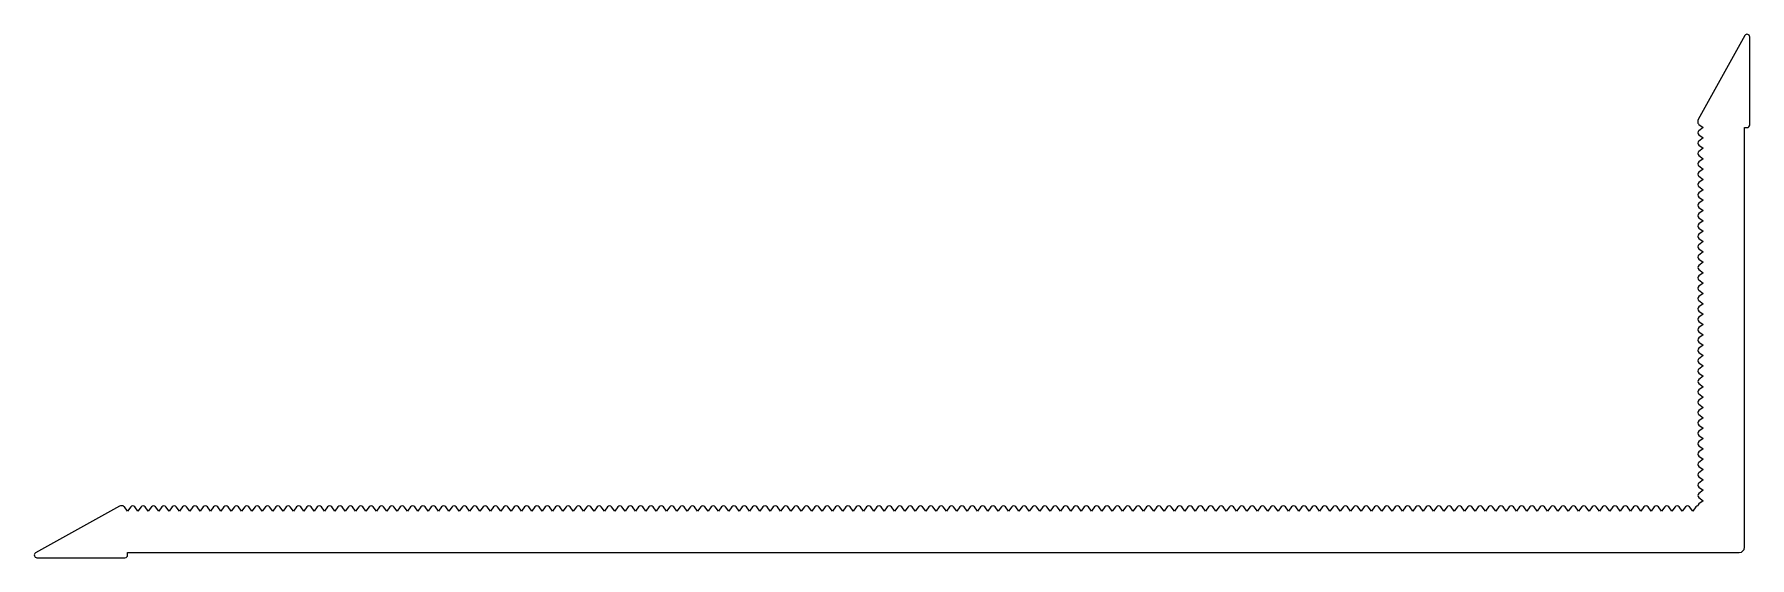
# Model space of a CAD drawing. Extents: x 3187 to 3352, y 1144 to 1194.
import ezdxf

# ---------------------------------------------------------------- set-up
doc = ezdxf.new("R2010")
doc.units = 0
doc.layers.get('0').update_dxf_attribs({"linetype": 'CONTINUOUS'})

msp = doc.modelspace()

# ---------------------------------------------------------------- linework, layer by layer
for p, q in [((3351.59, 1194.04), (3347.09, 1185.94)), ((3352.06, 1185.42), (3352.06, 1193.92)), ((3347.16, 1185.47), (3347.56, 1185.17)), ((3347.56, 1185.17), (3347.16, 1184.87)), ((3351.56, 1185.17), (3351.81, 1185.17)), ((3351.56, 1144.67), (3351.56, 1185.17)), ((3347.16, 1184.47), (3347.56, 1184.17)), ((3347.56, 1184.17), (3347.16, 1183.87)), ((3347.16, 1183.47), (3347.56, 1183.17)), ((3347.56, 1183.17), (3347.16, 1182.87)), ((3347.16, 1182.47), (3347.56, 1182.17)), ((3347.56, 1182.17), (3347.16, 1181.87)), ((3347.16, 1181.47), (3347.56, 1181.17)), ((3347.56, 1181.17), (3347.16, 1180.87)), ((3347.16, 1180.47), (3347.56, 1180.17)), ((3347.56, 1180.17), (3347.16, 1179.87)), ((3347.16, 1179.47), (3347.56, 1179.17)), ((3347.56, 1179.17), (3347.16, 1178.87)), ((3347.16, 1178.47), (3347.56, 1178.17)), ((3347.56, 1178.17), (3347.16, 1177.87)), ((3347.16, 1177.47), (3347.56, 1177.17)), ((3347.56, 1177.17), (3347.16, 1176.87)), ((3347.16, 1176.47), (3347.56, 1176.17)), ((3347.56, 1176.17), (3347.16, 1175.87)), ((3347.16, 1175.47), (3347.56, 1175.17)), ((3347.56, 1175.17), (3347.16, 1174.87)), ((3347.16, 1174.47), (3347.56, 1174.17)), ((3347.56, 1174.17), (3347.16, 1173.87)), ((3347.16, 1173.47), (3347.56, 1173.17)), ((3347.56, 1173.17), (3347.16, 1172.87)), ((3347.16, 1172.47), (3347.56, 1172.17)), ((3347.56, 1172.17), (3347.16, 1171.87)), ((3347.16, 1171.47), (3347.56, 1171.17)), ((3347.56, 1171.17), (3347.16, 1170.87)), ((3347.16, 1170.47), (3347.56, 1170.17)), ((3347.56, 1170.17), (3347.16, 1169.87)), ((3347.16, 1169.47), (3347.56, 1169.17)), ((3347.56, 1169.17), (3347.16, 1168.87)), ((3347.16, 1168.47), (3347.56, 1168.17)), ((3347.56, 1168.17), (3347.16, 1167.87)), ((3347.16, 1167.47), (3347.56, 1167.17)), ((3347.56, 1167.17), (3347.16, 1166.87)), ((3347.16, 1166.47), (3347.56, 1166.17)), ((3347.56, 1166.17), (3347.16, 1165.87)), ((3347.16, 1165.47), (3347.56, 1165.17)), ((3347.56, 1165.17), (3347.16, 1164.87)), ((3347.16, 1164.47), (3347.56, 1164.17)), ((3347.56, 1164.17), (3347.16, 1163.87)), ((3347.16, 1163.47), (3347.56, 1163.17)), ((3347.56, 1163.17), (3347.16, 1162.87)), ((3347.16, 1162.47), (3347.56, 1162.17)), ((3347.56, 1162.17), (3347.16, 1161.87)), ((3347.16, 1161.47), (3347.56, 1161.17)), ((3347.56, 1161.17), (3347.16, 1160.87)), ((3347.16, 1160.47), (3347.56, 1160.17)), ((3347.56, 1160.17), (3347.16, 1159.87)), ((3347.16, 1159.47), (3347.56, 1159.17)), ((3347.56, 1159.17), (3347.16, 1158.87)), ((3347.16, 1158.47), (3347.56, 1158.17)), ((3347.56, 1158.17), (3347.16, 1157.87)), ((3347.16, 1157.47), (3347.56, 1157.17)), ((3347.56, 1157.17), (3347.16, 1156.87)), ((3347.16, 1156.47), (3347.56, 1156.17)), ((3347.56, 1156.17), (3347.16, 1155.87)), ((3347.16, 1155.47), (3347.56, 1155.17)), ((3347.56, 1155.17), (3347.16, 1154.87)), ((3347.16, 1154.47), (3347.56, 1154.17)), ((3347.56, 1154.17), (3347.16, 1153.87)), ((3347.16, 1153.47), (3347.56, 1153.17)), ((3347.56, 1153.17), (3347.16, 1152.87)), ((3347.16, 1152.47), (3347.56, 1152.17)), ((3347.56, 1152.17), (3347.16, 1151.87)), ((3347.16, 1151.47), (3347.56, 1151.17)), ((3347.56, 1151.17), (3347.16, 1150.87)), ((3347.16, 1150.47), (3347.56, 1150.17)), ((3194.79, 1148.64), (3186.69, 1144.14)), ((3347.56, 1150.17), (3347.16, 1149.87)), ((3347.16, 1149.47), (3347.56, 1149.17)), ((3347.56, 1149.17), (3347.16, 1148.87)), ((3195.56, 1148.17), (3195.26, 1148.57)), ((3195.86, 1148.57), (3195.56, 1148.17)), ((3196.56, 1148.17), (3196.26, 1148.57)), ((3196.86, 1148.57), (3196.56, 1148.17)), ((3197.56, 1148.17), (3197.26, 1148.57)), ((3197.86, 1148.57), (3197.56, 1148.17)), ((3198.56, 1148.17), (3198.26, 1148.57)), ((3198.86, 1148.57), (3198.56, 1148.17)), ((3199.56, 1148.17), (3199.26, 1148.57)), ((3199.86, 1148.57), (3199.56, 1148.17)), ((3200.56, 1148.17), (3200.26, 1148.57)), ((3200.86, 1148.57), (3200.56, 1148.17)), ((3201.56, 1148.17), (3201.26, 1148.57)), ((3201.86, 1148.57), (3201.56, 1148.17)), ((3202.56, 1148.17), (3202.26, 1148.57)), ((3202.86, 1148.57), (3202.56, 1148.17)), ((3203.56, 1148.17), (3203.26, 1148.57)), ((3203.86, 1148.57), (3203.56, 1148.17)), ((3204.56, 1148.17), (3204.26, 1148.57)), ((3204.86, 1148.57), (3204.56, 1148.17)), ((3205.56, 1148.17), (3205.26, 1148.57)), ((3205.86, 1148.57), (3205.56, 1148.17)), ((3206.56, 1148.17), (3206.26, 1148.57)), ((3206.86, 1148.57), (3206.56, 1148.17)), ((3207.56, 1148.17), (3207.26, 1148.57)), ((3207.86, 1148.57), (3207.56, 1148.17)), ((3208.56, 1148.17), (3208.26, 1148.57)), ((3208.86, 1148.57), (3208.56, 1148.17)), ((3209.56, 1148.17), (3209.26, 1148.57)), ((3209.86, 1148.57), (3209.56, 1148.17)), ((3210.56, 1148.17), (3210.26, 1148.57)), ((3210.86, 1148.57), (3210.56, 1148.17)), ((3211.56, 1148.17), (3211.26, 1148.57)), ((3211.86, 1148.57), (3211.56, 1148.17)), ((3212.56, 1148.17), (3212.26, 1148.57)), ((3212.86, 1148.57), (3212.56, 1148.17)), ((3213.56, 1148.17), (3213.26, 1148.57)), ((3213.86, 1148.57), (3213.56, 1148.17)), ((3214.56, 1148.17), (3214.26, 1148.57)), ((3214.86, 1148.57), (3214.56, 1148.17)), ((3215.56, 1148.17), (3215.26, 1148.57)), ((3215.86, 1148.57), (3215.56, 1148.17)), ((3216.56, 1148.17), (3216.26, 1148.57)), ((3216.86, 1148.57), (3216.56, 1148.17)), ((3217.56, 1148.17), (3217.26, 1148.57)), ((3217.86, 1148.57), (3217.56, 1148.17)), ((3218.56, 1148.17), (3218.26, 1148.57)), ((3218.86, 1148.57), (3218.56, 1148.17)), ((3219.56, 1148.17), (3219.26, 1148.57)), ((3219.86, 1148.57), (3219.56, 1148.17)), ((3220.56, 1148.17), (3220.26, 1148.57)), ((3220.86, 1148.57), (3220.56, 1148.17)), ((3221.56, 1148.17), (3221.26, 1148.57)), ((3221.86, 1148.57), (3221.56, 1148.17)), ((3222.56, 1148.17), (3222.26, 1148.57)), ((3222.86, 1148.57), (3222.56, 1148.17)), ((3223.56, 1148.17), (3223.26, 1148.57)), ((3223.86, 1148.57), (3223.56, 1148.17)), ((3224.56, 1148.17), (3224.26, 1148.57)), ((3224.86, 1148.57), (3224.56, 1148.17)), ((3225.56, 1148.17), (3225.26, 1148.57)), ((3225.86, 1148.57), (3225.56, 1148.17)), ((3226.56, 1148.17), (3226.26, 1148.57)), ((3226.86, 1148.57), (3226.56, 1148.17)), ((3227.56, 1148.17), (3227.26, 1148.57)), ((3227.86, 1148.57), (3227.56, 1148.17)), ((3228.56, 1148.17), (3228.26, 1148.57)), ((3228.86, 1148.57), (3228.56, 1148.17)), ((3229.56, 1148.17), (3229.26, 1148.57)), ((3229.86, 1148.57), (3229.56, 1148.17)), ((3230.56, 1148.17), (3230.26, 1148.57)), ((3230.86, 1148.57), (3230.56, 1148.17)), ((3231.56, 1148.17), (3231.26, 1148.57)), ((3231.86, 1148.57), (3231.56, 1148.17)), ((3232.56, 1148.17), (3232.26, 1148.57)), ((3232.86, 1148.57), (3232.56, 1148.17)), ((3233.56, 1148.17), (3233.26, 1148.57)), ((3233.86, 1148.57), (3233.56, 1148.17)), ((3234.56, 1148.17), (3234.26, 1148.57)), ((3234.86, 1148.57), (3234.56, 1148.17)), ((3235.56, 1148.17), (3235.26, 1148.57)), ((3235.86, 1148.57), (3235.56, 1148.17)), ((3236.56, 1148.17), (3236.26, 1148.57)), ((3236.86, 1148.57), (3236.56, 1148.17)), ((3237.56, 1148.17), (3237.26, 1148.57)), ((3237.86, 1148.57), (3237.56, 1148.17)), ((3238.56, 1148.17), (3238.26, 1148.57)), ((3238.86, 1148.57), (3238.56, 1148.17)), ((3239.56, 1148.17), (3239.26, 1148.57)), ((3239.86, 1148.57), (3239.56, 1148.17)), ((3240.56, 1148.17), (3240.26, 1148.57)), ((3240.86, 1148.57), (3240.56, 1148.17)), ((3241.56, 1148.17), (3241.26, 1148.57)), ((3241.86, 1148.57), (3241.56, 1148.17)), ((3242.56, 1148.17), (3242.26, 1148.57)), ((3242.86, 1148.57), (3242.56, 1148.17)), ((3243.56, 1148.17), (3243.26, 1148.57)), ((3243.86, 1148.57), (3243.56, 1148.17)), ((3244.56, 1148.17), (3244.26, 1148.57)), ((3244.86, 1148.57), (3244.56, 1148.17)), ((3245.56, 1148.17), (3245.26, 1148.57)), ((3245.86, 1148.57), (3245.56, 1148.17)), ((3246.56, 1148.17), (3246.26, 1148.57)), ((3246.86, 1148.57), (3246.56, 1148.17)), ((3247.56, 1148.17), (3247.26, 1148.57)), ((3247.86, 1148.57), (3247.56, 1148.17)), ((3248.56, 1148.17), (3248.26, 1148.57)), ((3248.86, 1148.57), (3248.56, 1148.17)), ((3249.56, 1148.17), (3249.26, 1148.57)), ((3249.86, 1148.57), (3249.56, 1148.17)), ((3250.56, 1148.17), (3250.26, 1148.57)), ((3250.86, 1148.57), (3250.56, 1148.17)), ((3251.56, 1148.17), (3251.26, 1148.57)), ((3251.86, 1148.57), (3251.56, 1148.17)), ((3252.56, 1148.17), (3252.26, 1148.57)), ((3252.86, 1148.57), (3252.56, 1148.17)), ((3253.56, 1148.17), (3253.26, 1148.57)), ((3253.86, 1148.57), (3253.56, 1148.17)), ((3254.56, 1148.17), (3254.26, 1148.57)), ((3254.86, 1148.57), (3254.56, 1148.17)), ((3255.56, 1148.17), (3255.26, 1148.57)), ((3255.86, 1148.57), (3255.56, 1148.17)), ((3256.56, 1148.17), (3256.26, 1148.57)), ((3256.86, 1148.57), (3256.56, 1148.17)), ((3257.56, 1148.17), (3257.26, 1148.57)), ((3257.86, 1148.57), (3257.56, 1148.17)), ((3258.56, 1148.17), (3258.26, 1148.57)), ((3258.86, 1148.57), (3258.56, 1148.17)), ((3259.56, 1148.17), (3259.26, 1148.57)), ((3259.86, 1148.57), (3259.56, 1148.17)), ((3260.56, 1148.17), (3260.26, 1148.57)), ((3260.86, 1148.57), (3260.56, 1148.17)), ((3261.56, 1148.17), (3261.26, 1148.57)), ((3261.86, 1148.57), (3261.56, 1148.17)), ((3262.56, 1148.17), (3262.26, 1148.57)), ((3262.86, 1148.57), (3262.56, 1148.17)), ((3263.56, 1148.17), (3263.26, 1148.57)), ((3263.86, 1148.57), (3263.56, 1148.17)), ((3264.56, 1148.17), (3264.26, 1148.57)), ((3264.86, 1148.57), (3264.56, 1148.17)), ((3265.56, 1148.17), (3265.26, 1148.57)), ((3265.86, 1148.57), (3265.56, 1148.17)), ((3266.56, 1148.17), (3266.26, 1148.57)), ((3266.86, 1148.57), (3266.56, 1148.17)), ((3267.56, 1148.17), (3267.26, 1148.57)), ((3267.86, 1148.57), (3267.56, 1148.17)), ((3268.56, 1148.17), (3268.26, 1148.57)), ((3268.86, 1148.57), (3268.56, 1148.17)), ((3269.56, 1148.17), (3269.26, 1148.57)), ((3269.86, 1148.57), (3269.56, 1148.17)), ((3270.56, 1148.17), (3270.26, 1148.57)), ((3270.86, 1148.57), (3270.56, 1148.17)), ((3271.56, 1148.17), (3271.26, 1148.57)), ((3271.86, 1148.57), (3271.56, 1148.17)), ((3272.56, 1148.17), (3272.26, 1148.57)), ((3272.86, 1148.57), (3272.56, 1148.17)), ((3273.56, 1148.17), (3273.26, 1148.57)), ((3273.86, 1148.57), (3273.56, 1148.17)), ((3274.56, 1148.17), (3274.26, 1148.57)), ((3274.86, 1148.57), (3274.56, 1148.17)), ((3275.56, 1148.17), (3275.26, 1148.57)), ((3275.86, 1148.57), (3275.56, 1148.17)), ((3276.56, 1148.17), (3276.26, 1148.57)), ((3276.86, 1148.57), (3276.56, 1148.17)), ((3277.56, 1148.17), (3277.26, 1148.57)), ((3277.86, 1148.57), (3277.56, 1148.17)), ((3278.56, 1148.17), (3278.26, 1148.57)), ((3278.86, 1148.57), (3278.56, 1148.17)), ((3279.56, 1148.17), (3279.26, 1148.57)), ((3279.86, 1148.57), (3279.56, 1148.17)), ((3280.56, 1148.17), (3280.26, 1148.57)), ((3280.86, 1148.57), (3280.56, 1148.17)), ((3281.56, 1148.17), (3281.26, 1148.57)), ((3281.86, 1148.57), (3281.56, 1148.17)), ((3282.56, 1148.17), (3282.26, 1148.57)), ((3282.86, 1148.57), (3282.56, 1148.17)), ((3283.56, 1148.17), (3283.26, 1148.57)), ((3283.86, 1148.57), (3283.56, 1148.17)), ((3284.56, 1148.17), (3284.26, 1148.57)), ((3284.86, 1148.57), (3284.56, 1148.17)), ((3285.56, 1148.17), (3285.26, 1148.57)), ((3285.86, 1148.57), (3285.56, 1148.17)), ((3286.56, 1148.17), (3286.26, 1148.57)), ((3286.86, 1148.57), (3286.56, 1148.17)), ((3287.56, 1148.17), (3287.26, 1148.57)), ((3287.86, 1148.57), (3287.56, 1148.17)), ((3288.56, 1148.17), (3288.26, 1148.57)), ((3288.86, 1148.57), (3288.56, 1148.17)), ((3289.56, 1148.17), (3289.26, 1148.57)), ((3289.86, 1148.57), (3289.56, 1148.17)), ((3290.56, 1148.17), (3290.26, 1148.57)), ((3290.86, 1148.57), (3290.56, 1148.17)), ((3291.56, 1148.17), (3291.26, 1148.57)), ((3291.86, 1148.57), (3291.56, 1148.17)), ((3292.56, 1148.17), (3292.26, 1148.57)), ((3292.86, 1148.57), (3292.56, 1148.17)), ((3293.56, 1148.17), (3293.26, 1148.57)), ((3293.86, 1148.57), (3293.56, 1148.17)), ((3294.56, 1148.17), (3294.26, 1148.57)), ((3294.86, 1148.57), (3294.56, 1148.17)), ((3295.56, 1148.17), (3295.26, 1148.57)), ((3295.86, 1148.57), (3295.56, 1148.17)), ((3296.56, 1148.17), (3296.26, 1148.57)), ((3296.86, 1148.57), (3296.56, 1148.17)), ((3297.56, 1148.17), (3297.26, 1148.57)), ((3297.86, 1148.57), (3297.56, 1148.17)), ((3298.56, 1148.17), (3298.26, 1148.57)), ((3298.86, 1148.57), (3298.56, 1148.17)), ((3299.56, 1148.17), (3299.26, 1148.57)), ((3299.86, 1148.57), (3299.56, 1148.17)), ((3300.56, 1148.17), (3300.26, 1148.57)), ((3300.86, 1148.57), (3300.56, 1148.17)), ((3301.56, 1148.17), (3301.26, 1148.57)), ((3301.86, 1148.57), (3301.56, 1148.17)), ((3302.56, 1148.17), (3302.26, 1148.57)), ((3302.86, 1148.57), (3302.56, 1148.17)), ((3303.56, 1148.17), (3303.26, 1148.57)), ((3303.86, 1148.57), (3303.56, 1148.17)), ((3304.56, 1148.17), (3304.26, 1148.57)), ((3304.86, 1148.57), (3304.56, 1148.17)), ((3305.56, 1148.17), (3305.26, 1148.57)), ((3305.86, 1148.57), (3305.56, 1148.17)), ((3306.56, 1148.17), (3306.26, 1148.57)), ((3306.86, 1148.57), (3306.56, 1148.17)), ((3307.56, 1148.17), (3307.26, 1148.57)), ((3307.86, 1148.57), (3307.56, 1148.17)), ((3308.56, 1148.17), (3308.26, 1148.57)), ((3308.86, 1148.57), (3308.56, 1148.17)), ((3309.56, 1148.17), (3309.26, 1148.57)), ((3309.86, 1148.57), (3309.56, 1148.17)), ((3310.56, 1148.17), (3310.26, 1148.57)), ((3310.86, 1148.57), (3310.56, 1148.17)), ((3311.56, 1148.17), (3311.26, 1148.57)), ((3311.86, 1148.57), (3311.56, 1148.17)), ((3312.56, 1148.17), (3312.26, 1148.57)), ((3312.86, 1148.57), (3312.56, 1148.17)), ((3313.56, 1148.17), (3313.26, 1148.57)), ((3313.86, 1148.57), (3313.56, 1148.17)), ((3314.56, 1148.17), (3314.26, 1148.57)), ((3314.86, 1148.57), (3314.56, 1148.17)), ((3315.56, 1148.17), (3315.26, 1148.57)), ((3315.86, 1148.57), (3315.56, 1148.17)), ((3316.56, 1148.17), (3316.26, 1148.57)), ((3316.86, 1148.57), (3316.56, 1148.17)), ((3317.56, 1148.17), (3317.26, 1148.57)), ((3317.86, 1148.57), (3317.56, 1148.17)), ((3318.56, 1148.17), (3318.26, 1148.57)), ((3318.86, 1148.57), (3318.56, 1148.17)), ((3319.56, 1148.17), (3319.26, 1148.57)), ((3319.86, 1148.57), (3319.56, 1148.17)), ((3320.56, 1148.17), (3320.26, 1148.57)), ((3320.86, 1148.57), (3320.56, 1148.17)), ((3321.56, 1148.17), (3321.26, 1148.57)), ((3321.86, 1148.57), (3321.56, 1148.17)), ((3322.56, 1148.17), (3322.26, 1148.57)), ((3322.86, 1148.57), (3322.56, 1148.17)), ((3323.56, 1148.17), (3323.26, 1148.57)), ((3323.86, 1148.57), (3323.56, 1148.17)), ((3324.56, 1148.17), (3324.26, 1148.57)), ((3324.86, 1148.57), (3324.56, 1148.17)), ((3325.56, 1148.17), (3325.26, 1148.57)), ((3325.86, 1148.57), (3325.56, 1148.17)), ((3326.56, 1148.17), (3326.26, 1148.57)), ((3326.86, 1148.57), (3326.56, 1148.17)), ((3327.56, 1148.17), (3327.26, 1148.57)), ((3327.86, 1148.57), (3327.56, 1148.17)), ((3328.56, 1148.17), (3328.26, 1148.57)), ((3328.86, 1148.57), (3328.56, 1148.17)), ((3329.56, 1148.17), (3329.26, 1148.57)), ((3329.86, 1148.57), (3329.56, 1148.17)), ((3330.56, 1148.17), (3330.26, 1148.57)), ((3330.86, 1148.57), (3330.56, 1148.17)), ((3331.56, 1148.17), (3331.26, 1148.57)), ((3331.86, 1148.57), (3331.56, 1148.17)), ((3332.56, 1148.17), (3332.26, 1148.57)), ((3332.86, 1148.57), (3332.56, 1148.17)), ((3333.56, 1148.17), (3333.26, 1148.57)), ((3333.86, 1148.57), (3333.56, 1148.17)), ((3334.56, 1148.17), (3334.26, 1148.57)), ((3334.86, 1148.57), (3334.56, 1148.17)), ((3335.56, 1148.17), (3335.26, 1148.57)), ((3335.86, 1148.57), (3335.56, 1148.17)), ((3336.56, 1148.17), (3336.26, 1148.57)), ((3336.86, 1148.57), (3336.56, 1148.17)), ((3337.56, 1148.17), (3337.26, 1148.57)), ((3337.86, 1148.57), (3337.56, 1148.17)), ((3338.56, 1148.17), (3338.26, 1148.57)), ((3338.86, 1148.57), (3338.56, 1148.17)), ((3339.56, 1148.17), (3339.26, 1148.57)), ((3339.86, 1148.57), (3339.56, 1148.17)), ((3340.56, 1148.17), (3340.26, 1148.57)), ((3340.86, 1148.57), (3340.56, 1148.17)), ((3341.56, 1148.17), (3341.26, 1148.57)), ((3341.86, 1148.57), (3341.56, 1148.17)), ((3342.56, 1148.17), (3342.26, 1148.57)), ((3342.86, 1148.57), (3342.56, 1148.17)), ((3343.56, 1148.17), (3343.26, 1148.57)), ((3343.86, 1148.57), (3343.56, 1148.17)), ((3344.56, 1148.17), (3344.26, 1148.57)), ((3344.86, 1148.57), (3344.56, 1148.17)), ((3345.56, 1148.17), (3345.26, 1148.57)), ((3345.86, 1148.57), (3345.56, 1148.17)), ((3346.56, 1148.17), (3346.26, 1148.57)), ((3346.86, 1148.57), (3346.56, 1148.17)), ((3186.81, 1143.67), (3195.31, 1143.67)), ((3195.56, 1143.92), (3195.56, 1144.17)), ((3195.56, 1144.17), (3351.06, 1144.17))]:
    msp.add_line(p, q)
for centre, radius, start, end in [((3351.81, 1193.92), 0.25, 0, 150.9454), ((3347.31, 1185.82), 0.25, 150.9454, 197.5101), ((3347.31, 1185.67), 0.25, 162.4899, 233.1301), ((3351.81, 1185.42), 0.25, 270, 0), ((3347.31, 1184.67), 0.25, 126.8699, 233.1301), ((3347.31, 1183.67), 0.25, 126.8699, 233.1301), ((3347.31, 1182.67), 0.25, 126.8699, 233.1301), ((3347.31, 1181.67), 0.25, 126.8699, 233.1301), ((3347.31, 1180.67), 0.25, 126.8699, 233.1301), ((3347.31, 1179.67), 0.25, 126.8699, 233.1301), ((3347.31, 1178.67), 0.25, 126.8699, 233.1301), ((3347.31, 1177.67), 0.25, 126.8699, 233.1301), ((3347.31, 1176.67), 0.25, 126.8699, 233.1301), ((3347.31, 1175.67), 0.25, 126.8699, 233.1301), ((3347.31, 1174.67), 0.25, 126.8699, 233.1301), ((3347.31, 1173.67), 0.25, 126.8699, 233.1301), ((3347.31, 1172.67), 0.25, 126.8699, 233.1301), ((3347.31, 1171.67), 0.25, 126.8699, 233.1301), ((3347.31, 1170.67), 0.25, 126.8699, 233.1301), ((3347.31, 1169.67), 0.25, 126.8699, 233.1301), ((3347.31, 1168.67), 0.25, 126.8699, 233.1301), ((3347.31, 1167.67), 0.25, 126.8699, 233.1301), ((3347.31, 1166.67), 0.25, 126.8699, 233.1301), ((3347.31, 1165.67), 0.25, 126.8699, 233.1301), ((3347.31, 1164.67), 0.25, 126.8699, 233.1301), ((3347.31, 1163.67), 0.25, 126.8699, 233.1301), ((3347.31, 1162.67), 0.25, 126.8699, 233.1301), ((3347.31, 1161.67), 0.25, 126.8699, 233.1301), ((3347.31, 1160.67), 0.25, 126.8699, 233.1301), ((3347.31, 1159.67), 0.25, 126.8699, 233.1301), ((3347.31, 1158.67), 0.25, 126.8699, 233.1301), ((3347.31, 1157.67), 0.25, 126.8699, 233.1301), ((3347.31, 1156.67), 0.25, 126.8699, 233.1301), ((3347.31, 1155.67), 0.25, 126.8699, 233.1301), ((3347.31, 1154.67), 0.25, 126.8699, 233.1301), ((3347.31, 1153.67), 0.25, 126.8699, 233.1301), ((3347.31, 1152.67), 0.25, 126.8699, 233.1301), ((3347.31, 1151.67), 0.25, 126.8699, 233.1301), ((3347.31, 1150.67), 0.25, 126.8699, 233.1301), ((3194.91, 1148.42), 0.25, 72.5424, 119.0546), ((3195.06, 1148.42), 0.25, 36.8699, 107.4576), ((3196.06, 1148.42), 0.25, 36.8699, 143.1301), ((3197.06, 1148.42), 0.25, 36.8699, 143.1301), ((3198.06, 1148.42), 0.25, 36.8699, 143.1301), ((3199.06, 1148.42), 0.25, 36.8699, 143.1301), ((3200.06, 1148.42), 0.25, 36.8699, 143.1301), ((3201.06, 1148.42), 0.25, 36.8699, 143.1301), ((3202.06, 1148.42), 0.25, 36.8699, 143.1301), ((3203.06, 1148.42), 0.25, 36.8699, 143.1301), ((3204.06, 1148.42), 0.25, 36.8699, 143.1301), ((3205.06, 1148.42), 0.25, 36.8699, 143.1301), ((3206.06, 1148.42), 0.25, 36.8699, 143.1301), ((3207.06, 1148.42), 0.25, 36.8699, 143.1301), ((3208.06, 1148.42), 0.25, 36.8699, 143.1301), ((3209.06, 1148.42), 0.25, 36.8699, 143.1301), ((3210.06, 1148.42), 0.25, 36.8699, 143.1301), ((3211.06, 1148.42), 0.25, 36.8699, 143.1301), ((3212.06, 1148.42), 0.25, 36.8699, 143.1301), ((3213.06, 1148.42), 0.25, 36.8699, 143.1301), ((3214.06, 1148.42), 0.25, 36.8699, 143.1301), ((3215.06, 1148.42), 0.25, 36.8699, 143.1301), ((3216.06, 1148.42), 0.25, 36.8699, 143.1301), ((3217.06, 1148.42), 0.25, 36.8699, 143.1301), ((3218.06, 1148.42), 0.25, 36.8699, 143.1301), ((3219.06, 1148.42), 0.25, 36.8699, 143.1301), ((3220.06, 1148.42), 0.25, 36.8699, 143.1301), ((3221.06, 1148.42), 0.25, 36.8699, 143.1301), ((3222.06, 1148.42), 0.25, 36.8699, 143.1301), ((3223.06, 1148.42), 0.25, 36.8699, 143.1301), ((3224.06, 1148.42), 0.25, 36.8699, 143.1301), ((3225.06, 1148.42), 0.25, 36.8699, 143.1301), ((3226.06, 1148.42), 0.25, 36.8699, 143.1301), ((3227.06, 1148.42), 0.25, 36.8699, 143.1301), ((3228.06, 1148.42), 0.25, 36.8699, 143.1301), ((3229.06, 1148.42), 0.25, 36.8699, 143.1301), ((3230.06, 1148.42), 0.25, 36.8699, 143.1301), ((3231.06, 1148.42), 0.25, 36.8699, 143.1301), ((3232.06, 1148.42), 0.25, 36.8699, 143.1301), ((3233.06, 1148.42), 0.25, 36.8699, 143.1301), ((3234.06, 1148.42), 0.25, 36.8699, 143.1301), ((3235.06, 1148.42), 0.25, 36.8699, 143.1301), ((3236.06, 1148.42), 0.25, 36.8699, 143.1301), ((3237.06, 1148.42), 0.25, 36.8699, 143.1301), ((3238.06, 1148.42), 0.25, 36.8699, 143.1301), ((3239.06, 1148.42), 0.25, 36.8699, 143.1301), ((3240.06, 1148.42), 0.25, 36.8699, 143.1301), ((3241.06, 1148.42), 0.25, 36.8699, 143.1301), ((3242.06, 1148.42), 0.25, 36.8699, 143.1301), ((3243.06, 1148.42), 0.25, 36.8699, 143.1301), ((3244.06, 1148.42), 0.25, 36.8699, 143.1301), ((3245.06, 1148.42), 0.25, 36.8699, 143.1301), ((3246.06, 1148.42), 0.25, 36.8699, 143.1301), ((3247.06, 1148.42), 0.25, 36.8699, 143.1301), ((3248.06, 1148.42), 0.25, 36.8699, 143.1301), ((3249.06, 1148.42), 0.25, 36.8699, 143.1301), ((3250.06, 1148.42), 0.25, 36.8699, 143.1301), ((3251.06, 1148.42), 0.25, 36.8699, 143.1301), ((3252.06, 1148.42), 0.25, 36.8699, 143.1301), ((3253.06, 1148.42), 0.25, 36.8699, 143.1301), ((3254.06, 1148.42), 0.25, 36.8699, 143.1301), ((3255.06, 1148.42), 0.25, 36.8699, 143.1301), ((3256.06, 1148.42), 0.25, 36.8699, 143.1301), ((3257.06, 1148.42), 0.25, 36.8699, 143.1301), ((3258.06, 1148.42), 0.25, 36.8699, 143.1301), ((3259.06, 1148.42), 0.25, 36.8699, 143.1301), ((3260.06, 1148.42), 0.25, 36.8699, 143.1301), ((3261.06, 1148.42), 0.25, 36.8699, 143.1301), ((3262.06, 1148.42), 0.25, 36.8699, 143.1301), ((3263.06, 1148.42), 0.25, 36.8699, 143.1301), ((3264.06, 1148.42), 0.25, 36.8699, 143.1301), ((3265.06, 1148.42), 0.25, 36.8699, 143.1301), ((3266.06, 1148.42), 0.25, 36.8699, 143.1301), ((3267.06, 1148.42), 0.25, 36.8699, 143.1301), ((3268.06, 1148.42), 0.25, 36.8699, 143.1301), ((3269.06, 1148.42), 0.25, 36.8699, 143.1301), ((3270.06, 1148.42), 0.25, 36.8699, 143.1301), ((3271.06, 1148.42), 0.25, 36.8699, 143.1301), ((3272.06, 1148.42), 0.25, 36.8699, 143.1301), ((3273.06, 1148.42), 0.25, 36.8699, 143.1301), ((3274.06, 1148.42), 0.25, 36.8699, 143.1301), ((3275.06, 1148.42), 0.25, 36.8699, 143.1301), ((3276.06, 1148.42), 0.25, 36.8699, 143.1301), ((3277.06, 1148.42), 0.25, 36.8699, 143.1301), ((3278.06, 1148.42), 0.25, 36.8699, 143.1301), ((3279.06, 1148.42), 0.25, 36.8699, 143.1301), ((3280.06, 1148.42), 0.25, 36.8699, 143.1301), ((3281.06, 1148.42), 0.25, 36.8699, 143.1301), ((3282.06, 1148.42), 0.25, 36.8699, 143.1301), ((3283.06, 1148.42), 0.25, 36.8699, 143.1301), ((3284.06, 1148.42), 0.25, 36.8699, 143.1301), ((3285.06, 1148.42), 0.25, 36.8699, 143.1301), ((3286.06, 1148.42), 0.25, 36.8699, 143.1301), ((3287.06, 1148.42), 0.25, 36.8699, 143.1301), ((3288.06, 1148.42), 0.25, 36.8699, 143.1301), ((3289.06, 1148.42), 0.25, 36.8699, 143.1301), ((3290.06, 1148.42), 0.25, 36.8699, 143.1301), ((3291.06, 1148.42), 0.25, 36.8699, 143.1301), ((3292.06, 1148.42), 0.25, 36.8699, 143.1301), ((3293.06, 1148.42), 0.25, 36.8699, 143.1301), ((3294.06, 1148.42), 0.25, 36.8699, 143.1301), ((3295.06, 1148.42), 0.25, 36.8699, 143.1301), ((3296.06, 1148.42), 0.25, 36.8699, 143.1301), ((3297.06, 1148.42), 0.25, 36.8699, 143.1301), ((3298.06, 1148.42), 0.25, 36.8699, 143.1301), ((3299.06, 1148.42), 0.25, 36.8699, 143.1301), ((3300.06, 1148.42), 0.25, 36.8699, 143.1301), ((3301.06, 1148.42), 0.25, 36.8699, 143.1301), ((3302.06, 1148.42), 0.25, 36.8699, 143.1301), ((3303.06, 1148.42), 0.25, 36.8699, 143.1301), ((3304.06, 1148.42), 0.25, 36.8699, 143.1301), ((3305.06, 1148.42), 0.25, 36.8699, 143.1301), ((3306.06, 1148.42), 0.25, 36.8699, 143.1301), ((3307.06, 1148.42), 0.25, 36.8699, 143.1301), ((3308.06, 1148.42), 0.25, 36.8699, 143.1301), ((3309.06, 1148.42), 0.25, 36.8699, 143.1301), ((3310.06, 1148.42), 0.25, 36.8699, 143.1301), ((3311.06, 1148.42), 0.25, 36.8699, 143.1301), ((3312.06, 1148.42), 0.25, 36.8699, 143.1301), ((3313.06, 1148.42), 0.25, 36.8699, 143.1301), ((3314.06, 1148.42), 0.25, 36.8699, 143.1301), ((3315.06, 1148.42), 0.25, 36.8699, 143.1301), ((3316.06, 1148.42), 0.25, 36.8699, 143.1301), ((3317.06, 1148.42), 0.25, 36.8699, 143.1301), ((3318.06, 1148.42), 0.25, 36.8699, 143.1301), ((3319.06, 1148.42), 0.25, 36.8699, 143.1301), ((3320.06, 1148.42), 0.25, 36.8699, 143.1301), ((3321.06, 1148.42), 0.25, 36.8699, 143.1301), ((3322.06, 1148.42), 0.25, 36.8699, 143.1301), ((3323.06, 1148.42), 0.25, 36.8699, 143.1301), ((3324.06, 1148.42), 0.25, 36.8699, 143.1301), ((3325.06, 1148.42), 0.25, 36.8699, 143.1301), ((3326.06, 1148.42), 0.25, 36.8699, 143.1301), ((3327.06, 1148.42), 0.25, 36.8699, 143.1301), ((3328.06, 1148.42), 0.25, 36.8699, 143.1301), ((3329.06, 1148.42), 0.25, 36.8699, 143.1301), ((3330.06, 1148.42), 0.25, 36.8699, 143.1301), ((3331.06, 1148.42), 0.25, 36.8699, 143.1301), ((3332.06, 1148.42), 0.25, 36.8699, 143.1301), ((3333.06, 1148.42), 0.25, 36.8699, 143.1301), ((3334.06, 1148.42), 0.25, 36.8699, 143.1301), ((3335.06, 1148.42), 0.25, 36.8699, 143.1301), ((3336.06, 1148.42), 0.25, 36.8699, 143.1301), ((3337.06, 1148.42), 0.25, 36.8699, 143.1301), ((3338.06, 1148.42), 0.25, 36.8699, 143.1301), ((3339.06, 1148.42), 0.25, 36.8699, 143.1301), ((3340.06, 1148.42), 0.25, 36.8699, 143.1301), ((3341.06, 1148.42), 0.25, 36.8699, 143.1301), ((3342.06, 1148.42), 0.25, 36.8699, 143.1301), ((3343.06, 1148.42), 0.25, 36.8699, 143.1301), ((3344.06, 1148.42), 0.25, 36.8699, 143.1301), ((3345.06, 1148.42), 0.25, 36.8699, 143.1301), ((3346.06, 1148.42), 0.25, 36.8699, 143.1301), ((3347.06, 1148.42), 0.25, 90, 143.1301), ((3347.31, 1149.67), 0.25, 126.8699, 233.1301), ((3347.31, 1148.67), 0.25, 126.8699, 179.9771), ((3186.81, 1143.92), 0.25, 119.0546, 270), ((3195.31, 1143.92), 0.25, 270, 0), ((3351.06, 1144.67), 0.5, 270, 0)]:
    msp.add_arc(centre, radius, start, end)

doc.saveas('drawing.dxf')
